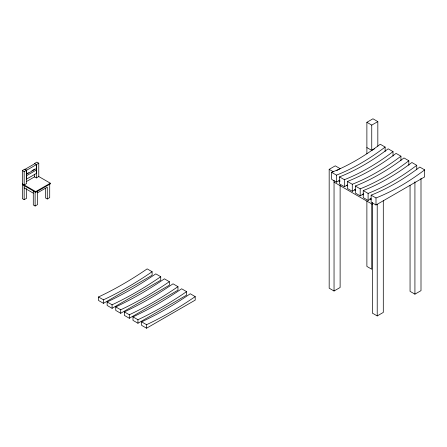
<?xml version="1.0" encoding="UTF-8"?>
<svg xmlns="http://www.w3.org/2000/svg" width="447" height="447" viewBox="0 0 447 447"><rect width="100%" height="100%" fill="white"/><g stroke="black" fill="none" stroke-linecap="round" stroke-linejoin="round"><path stroke-width="0.67" d="M26.608 188.567L26.608 198.295L24.172 199.697L22.35 198.641L22.35 170.558L24.781 169.15L26.608 170.206L26.608 183.549L24.172 184.952M34.844 163.647L24.881 169.396L26.496 170.324L36.453 164.574L36.453 168.513L26.496 174.263L26.496 170.324M22.35 170.558L24.172 171.609L26.608 170.206M38.766 163.183L36.945 162.132L34.514 163.535L36.336 164.591L38.766 163.183L38.766 176.526L36.336 177.928L34.514 176.878L34.514 174.207M27.228 173.43L28.401 172.754M31.916 170.726L34.844 169.033M26.434 181.538L34.609 176.822M22.35 183.896L35.726 191.623L50.321 183.197L50.321 183.896L35.726 192.322L22.35 184.6M37.554 192.808L47.281 187.187L47.281 198.993L45.46 197.943L45.46 188.221M33.296 190.919L33.296 204.961L35.117 206.017L37.548 204.614L37.554 191.126M47.281 198.993L49.712 197.591L49.712 184.214M366.881 153.835L366.881 122.299L372.96 118.79L377.827 121.601L377.827 146.191M366.881 122.299L371.748 125.11L377.827 121.601M340.122 185.326L340.122 287.494L334.043 291.003L329.176 288.192L329.176 169.346L335.261 165.837L340.122 168.642L336.809 170.558M103.458 303.329L152.109 275.24L152.109 271.731L147.164 268.876A365.976 211.297 -60 0 1 98.519 296.964L98.519 300.473L103.458 303.329L103.458 299.82A365.976 211.297 -60 0 0 152.109 271.731M366.881 147.577L371.748 150.388L374.508 148.79M112.08 308.307L160.73 280.219L160.73 276.71L155.785 273.855A365.976 211.297 -60 0 1 107.135 301.937L107.135 305.452L112.08 308.307L112.08 304.793A365.976 211.297 -60 0 0 160.73 276.71M385.124 151.522L385.124 147.057L380.257 144.247A220.198 127.132 -60 0 1 331.613 172.335L331.613 179.353L336.474 182.164L340.078 180.085M120.701 313.28L169.346 285.197L169.346 281.683L164.401 278.827A365.976 211.297 -60 0 1 115.756 306.916L115.756 310.425L120.701 313.28L120.701 309.771A365.976 211.297 -60 0 0 169.346 281.683M393.03 156.087L393.03 151.622L388.164 148.812A220.198 127.132 -60 0 1 339.519 176.9L339.519 183.918L344.38 186.729L347.386 184.997M129.317 318.258L177.967 290.17L177.967 286.661L173.023 283.806A365.976 211.297 -60 0 1 124.372 311.894L124.372 315.403L129.317 318.258L129.317 314.749A365.976 211.297 -60 0 0 177.967 286.661M400.937 160.652L400.937 156.182L396.07 153.377A220.198 127.132 -60 0 1 347.42 181.46L347.42 188.483L352.286 191.294L355.287 189.562M137.939 323.231L186.583 295.149L186.583 291.634L181.638 288.784A365.976 211.297 -60 0 1 132.994 316.867L132.994 320.382L137.939 323.231L137.939 319.722A365.976 211.297 -60 0 0 186.583 291.634M408.837 165.217L408.837 160.747L403.976 157.942A220.198 127.132 -60 0 1 355.326 186.025L355.326 193.048L360.193 195.859L363.797 193.774M146.555 328.21L195.205 300.121L195.205 296.612L190.26 293.757A365.976 211.297 -60 0 1 141.61 321.846L141.61 325.355L146.555 328.21L146.555 324.701A365.976 211.297 -60 0 0 195.205 296.612M416.744 169.782L416.744 165.312L411.883 162.501A220.198 127.132 -60 0 1 363.232 190.59L363.232 197.613L368.099 200.418L371.099 198.686M376 204.983L424.65 176.9L424.65 169.877L419.783 167.066A220.198 127.132 -60 0 1 371.139 195.155L371.139 202.178L376 204.983L376 197.965A220.198 127.132 -60 0 0 424.65 169.877M372.351 202.48L372.351 313.118L377.218 315.928L383.297 312.419L383.297 200.764M410.055 185.281L410.055 291.355L414.922 294.16L421.001 290.651L421.001 178.297M329.176 169.346L333.501 171.844M331.613 172.335L336.474 175.14A220.198 127.132 -60 0 0 385.124 147.057M339.519 176.9L344.38 179.705A220.198 127.132 -60 0 0 393.03 151.622M347.42 181.46L352.286 184.27A220.198 127.132 -60 0 0 400.937 156.182M355.326 186.025L360.193 188.835A220.198 127.132 -60 0 0 408.837 160.747M363.232 190.59L368.099 193.4A220.198 127.132 -60 0 0 416.744 165.312M371.139 195.155L376 197.965M338.832 180.717L340.027 181.409M346.615 185.209L347.811 185.902M354.393 189.701L355.594 190.394M362.176 194.194L363.372 194.886M369.96 198.686L371.155 199.379M334.043 182.164L372.351 204.285M38.688 176.481L50.321 183.197M24.172 187.891L33.296 193.154M98.519 296.964L103.458 299.82M107.135 301.937L112.08 304.793M115.756 306.916L120.701 309.771M124.372 311.894L129.317 314.749M132.994 316.867L137.939 319.722M141.61 321.846L146.555 324.701M414.922 181.812L414.922 294.16M377.218 204.273L377.218 315.928M371.748 125.11L371.748 150.388M371.748 203.905L371.748 269.234L366.881 266.423L366.881 201.094M368.099 193.4L368.099 200.418M360.193 188.835L360.193 195.859M352.286 184.27L352.286 191.294M344.38 179.705L344.38 186.729M336.474 175.14L336.474 182.164M334.043 180.359L334.043 291.003M36.336 164.591L36.336 177.928M35.726 191.623L35.726 192.322M35.117 191.975L35.117 206.017M24.172 171.609L24.172 199.697M36.453 169.966L26.496 175.716L26.496 179.135L36.453 173.38L36.453 169.966"/></g></svg>
